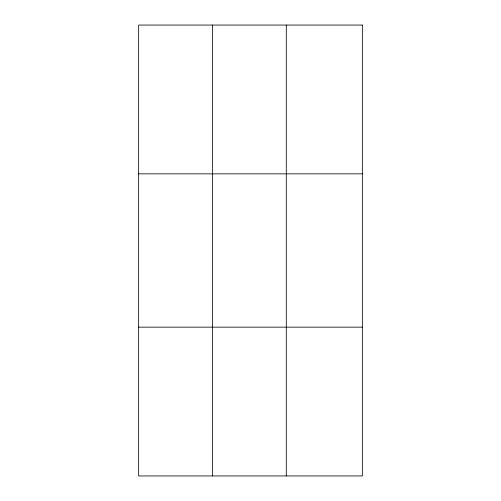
<?xml version="1.0" encoding="UTF-8"?>
<svg xmlns="http://www.w3.org/2000/svg" width="501" height="501" viewBox="0 0 501 501"><rect width="100%" height="100%" fill="white"/><g stroke="black" fill="none" stroke-linecap="round" stroke-linejoin="round"><path stroke-width="0.75" d="M212.474 475.95L212.474 25.05M286.29 475.95L286.29 25.05M138.658 173.847L362.342 173.847M138.658 327.153L362.342 327.153M362.342 25.05L362.342 475.95L138.658 475.95L138.658 25.05L362.342 25.05"/></g></svg>
